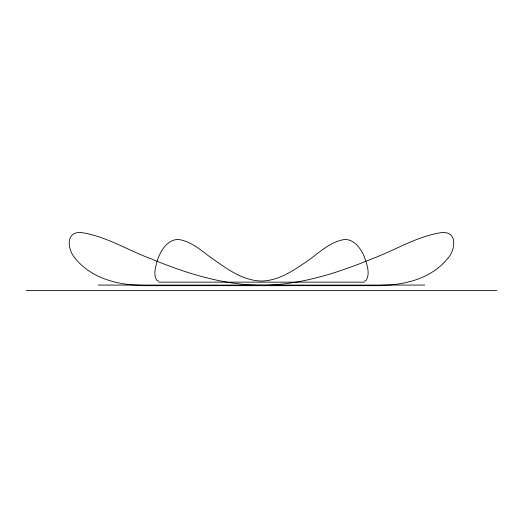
<?xml version="1.0" encoding="UTF-8"?>
<svg xmlns="http://www.w3.org/2000/svg" width="523" height="523" viewBox="0 0 523 523"><rect width="100%" height="100%" fill="white"/><g stroke="black" fill="none" stroke-linecap="round" stroke-linejoin="round"><path stroke-width="0.78" d="M364.453 281.047L365.95 280.576C370.702 273.379 366.623 263.755 364.145 256.348C360.72 248.445 354.581 239.717 345.121 239.416C328.411 241.672 316.539 255.695 302.791 264.115C290.507 272.568 276.85 280.773 261.5 281.047C243.816 280.648 228.629 270.149 214.77 260.232C203.081 252.681 192.386 241.038 177.879 239.416C166.883 239.946 160.607 250.948 157.377 260.232C155.789 266.593 152.762 274.725 157.05 280.576L158.547 281.047M381.11 285.264C405.24 285.146 431.514 278.229 447.387 258.859C454.938 251.112 458.436 232.035 442.569 232.447C417.413 235.866 395.381 250.236 371.827 258.859C336.792 273.352 299.757 285.061 261.5 285.264C223.243 285.061 186.208 273.352 151.173 258.859C127.619 250.236 105.587 235.866 80.431 232.447C64.564 232.035 68.062 251.112 75.613 258.859C91.486 278.229 117.76 285.146 141.89 285.264M158.547 282.145L364.453 282.145M98.272 285.074L424.728 285.074M141.89 285.682L381.11 285.682M26.15 290.553L496.85 290.553"/></g></svg>
